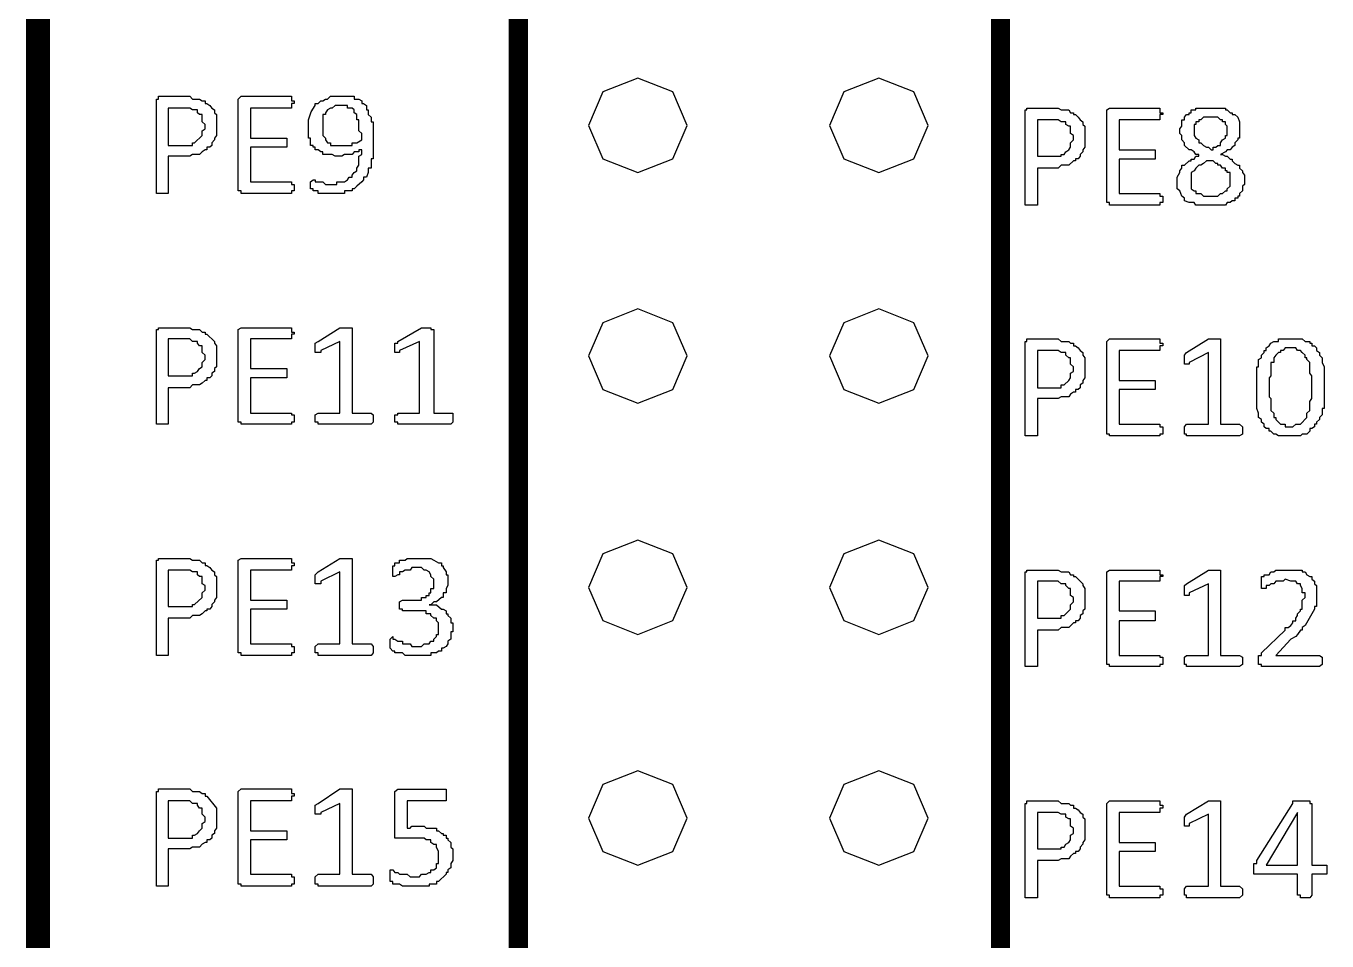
# Model space of a CAD drawing. Extents: x 0.35 to 4.98, y 3.96 to 9.44.
# Drawn here: x 0.943 to 1.628, y 5.455 to 5.938 of the extents above; entities that cross this region are included whole.
import ezdxf

# ---------------------------------------------------------------- set-up
doc = ezdxf.new("R2010")
doc.units = 0
doc.layers.get('0').update_dxf_attribs({"linetype": 'CONTINUOUS'})

msp = doc.modelspace()

# ---------------------------------------------------------------- linework, layer by layer
at = {"color": 214, "const_width": 0.01271}
msp.add_lwpolyline([(0.94944, 4.3201), (0.94944, 8.9655)], dxfattribs=at)
at = {"color": 94, "const_width": 0.01017}
for points in [[(1.20242, 4.36746), (1.20242, 7.40457)], [(1.45643, 4.36746), (1.45643, 7.40457)]]:
    msp.add_lwpolyline(points, dxfattribs=at)
at = {"color": 22, "const_width": 0.08893}
for points in [[(1.26595, 5.88579), (1.26595, 5.88579)], [(1.39296, 5.88579), (1.39296, 5.88579)], [(1.26595, 5.76426), (1.26595, 5.76426)], [(1.39296, 5.76426), (1.39296, 5.76426)], [(1.26595, 5.64274), (1.26595, 5.64274)], [(1.39296, 5.64274), (1.39296, 5.64274)], [(1.26595, 5.52078), (1.26595, 5.52078)], [(1.39296, 5.52078), (1.39296, 5.52078)]]:
    msp.add_lwpolyline(points, dxfattribs=at)
at = {"color": 146}
for points in [[(1.2914, 5.88531), (1.2838, 5.90294), (1.26541, 5.91015), (1.24691, 5.90294), (1.23937, 5.88531), (1.24691, 5.86768), (1.26541, 5.8604), (1.2838, 5.86768), (1.2914, 5.88531)], [(1.4184, 5.88531), (1.41081, 5.90294), (1.39236, 5.91015), (1.37392, 5.90294), (1.36637, 5.88531), (1.37392, 5.86768), (1.39236, 5.8604), (1.41081, 5.86768), (1.4184, 5.88531)], [(1.2914, 5.76378), (1.2838, 5.78131), (1.26541, 5.78868), (1.24691, 5.78131), (1.23937, 5.76378), (1.24691, 5.74615), (1.26541, 5.73893), (1.2838, 5.74615), (1.2914, 5.76378)], [(1.4184, 5.76378), (1.41081, 5.78131), (1.39236, 5.78868), (1.37392, 5.78131), (1.36637, 5.76378), (1.37392, 5.74615), (1.39236, 5.73893), (1.41081, 5.74615), (1.4184, 5.76378)], [(1.2914, 5.64182), (1.2838, 5.65944), (1.26541, 5.66667), (1.24691, 5.65944), (1.23937, 5.64182), (1.24691, 5.62435), (1.26541, 5.61692), (1.2838, 5.62435), (1.2914, 5.64182)], [(1.4184, 5.64182), (1.41081, 5.65944), (1.39236, 5.66667), (1.37392, 5.65944), (1.36637, 5.64182), (1.37392, 5.62435), (1.39236, 5.61692), (1.41081, 5.62435), (1.4184, 5.64182)], [(1.2914, 5.52029), (1.2838, 5.53797), (1.26541, 5.54519), (1.24691, 5.53797), (1.23937, 5.52029), (1.24691, 5.50265), (1.26541, 5.49544), (1.2838, 5.50265), (1.2914, 5.52029)], [(1.4184, 5.52029), (1.41081, 5.53797), (1.39236, 5.54519), (1.37392, 5.53797), (1.36637, 5.52029), (1.37392, 5.50265), (1.39236, 5.49544), (1.41081, 5.50265), (1.4184, 5.52029)]]:
    msp.add_lwpolyline(points, dxfattribs=at)
at = {"color": 94}
for points in [[(1.0434, 5.88579), (1.0434, 5.88004), (1.04237, 5.87858), (1.04237, 5.87765), (1.04091, 5.87619), (1.04091, 5.87478), (1.03988, 5.87381), (1.03841, 5.87381), (1.03841, 5.87239), (1.03738, 5.87239), (1.03586, 5.87142), (1.0344, 5.87001), (1.03087, 5.87001), (1.02941, 5.86903), (1.0179, 5.86903), (1.0179, 5.84939), (1.01188, 5.84939), (1.01188, 5.89914), (1.01291, 5.89914), (1.01291, 5.90061), (1.02941, 5.90061), (1.03087, 5.89914), (1.0344, 5.89914), (1.03586, 5.89822), (1.03738, 5.89822), (1.03738, 5.89675), (1.03841, 5.89675), (1.03988, 5.89583), (1.04091, 5.89437), (1.04237, 5.89344), (1.04237, 5.89199), (1.0434, 5.89106), (1.0434, 5.88579)], [(1.03738, 5.88482), (1.03738, 5.88579), (1.03586, 5.88721), (1.03586, 5.89106), (1.0344, 5.89106), (1.03337, 5.89199), (1.03337, 5.89344), (1.03087, 5.89344), (1.02941, 5.89437), (1.0179, 5.89437), (1.0179, 5.87478), (1.03087, 5.87478), (1.03087, 5.87619), (1.0319, 5.87619), (1.03586, 5.88004), (1.03586, 5.88243), (1.03738, 5.8834), (1.03738, 5.88482)], [(1.12587, 5.87765), (1.12587, 5.86762), (1.12489, 5.86762), (1.12489, 5.86279), (1.12337, 5.86279), (1.12337, 5.8604), (1.1224, 5.85801), (1.12088, 5.85801), (1.12088, 5.85661), (1.1199, 5.85563), (1.1174, 5.85325), (1.11589, 5.85183), (1.11491, 5.85183), (1.11491, 5.85086), (1.11089, 5.85086), (1.11089, 5.84944), (1.0969, 5.84944), (1.0969, 5.85086), (1.0944, 5.85086), (1.0944, 5.85183), (1.09288, 5.85183), (1.09288, 5.85563), (1.0944, 5.85661), (1.09538, 5.85661), (1.09538, 5.85563), (1.09939, 5.85563), (1.10091, 5.85422), (1.10688, 5.85422), (1.10688, 5.85563), (1.11089, 5.85563), (1.11241, 5.85661), (1.11339, 5.85801), (1.11491, 5.85801), (1.11491, 5.859), (1.11589, 5.8604), (1.1174, 5.86139), (1.1174, 5.86279), (1.11838, 5.86426), (1.11838, 5.86903), (1.1199, 5.87001), (1.1199, 5.87239), (1.11838, 5.87239), (1.11838, 5.87142), (1.11589, 5.87142), (1.11491, 5.87001), (1.11089, 5.87001), (1.10938, 5.86903), (1.1059, 5.86903), (1.10438, 5.87001), (1.09939, 5.87001), (1.09939, 5.87142), (1.09836, 5.87142), (1.0969, 5.87239), (1.09538, 5.87239), (1.09538, 5.87381), (1.0944, 5.87381), (1.0944, 5.87478), (1.09288, 5.87478), (1.09288, 5.87858), (1.09191, 5.87858), (1.09191, 5.88818), (1.09332, 5.89242), (1.09538, 5.89583), (1.09538, 5.89681), (1.0969, 5.89681), (1.09836, 5.89822), (1.09939, 5.89822), (1.10091, 5.89919), (1.10189, 5.89919), (1.10341, 5.90061), (1.11589, 5.90061), (1.11589, 5.89919), (1.11838, 5.89919), (1.1199, 5.89822), (1.1199, 5.89681), (1.12088, 5.89681), (1.1224, 5.89583), (1.1224, 5.89344), (1.12337, 5.89344), (1.12337, 5.89106), (1.12489, 5.8896), (1.12489, 5.88721), (1.12587, 5.88721), (1.12587, 5.87765)], [(1.1199, 5.87765), (1.1199, 5.88103), (1.11838, 5.88243), (1.11838, 5.88818), (1.1174, 5.88818), (1.1174, 5.89106), (1.11589, 5.89199), (1.11589, 5.89344), (1.11491, 5.89437), (1.11241, 5.89437), (1.11241, 5.89583), (1.1059, 5.89583), (1.10438, 5.89437), (1.10341, 5.89437), (1.10189, 5.89344), (1.10091, 5.89199), (1.10091, 5.89106), (1.09939, 5.89106), (1.09939, 5.88004), (1.10091, 5.87858), (1.10091, 5.87765), (1.10189, 5.87619), (1.10341, 5.87619), (1.10341, 5.87478), (1.11491, 5.87478), (1.11491, 5.87619), (1.1174, 5.87619), (1.1199, 5.87765)], [(1.50086, 5.88004), (1.50086, 5.87381), (1.49989, 5.87239), (1.49989, 5.87142), (1.49838, 5.87001), (1.49838, 5.86903), (1.49739, 5.86762), (1.49588, 5.86762), (1.49588, 5.86664), (1.4949, 5.86664), (1.4924, 5.86426), (1.48839, 5.86426), (1.48688, 5.86279), (1.47592, 5.86279), (1.47592, 5.84321), (1.4694, 5.84321), (1.4694, 5.89344), (1.47037, 5.89344), (1.47037, 5.89437), (1.48688, 5.89437), (1.48839, 5.89344), (1.4924, 5.89344), (1.49338, 5.89199), (1.4949, 5.89199), (1.4949, 5.89106), (1.49588, 5.89106), (1.49739, 5.8896), (1.49838, 5.88818), (1.49989, 5.88721), (1.49989, 5.88579), (1.50086, 5.88482), (1.50086, 5.88004)], [(1.5849, 5.85661), (1.5849, 5.85422), (1.58388, 5.85325), (1.58388, 5.85086), (1.58242, 5.84939), (1.58242, 5.84799), (1.58138, 5.84799), (1.58138, 5.847), (1.57992, 5.847), (1.57992, 5.8456), (1.5784, 5.8456), (1.57742, 5.84461), (1.5759, 5.84461), (1.57493, 5.84321), (1.5594, 5.84321), (1.55838, 5.84461), (1.55588, 5.84461), (1.55339, 5.8456), (1.55339, 5.847), (1.55192, 5.84799), (1.55089, 5.85086), (1.54943, 5.85183), (1.54943, 5.85801), (1.55089, 5.8604), (1.55089, 5.86139), (1.55192, 5.86279), (1.55192, 5.86426), (1.55339, 5.86426), (1.55588, 5.86664), (1.55692, 5.86664), (1.55692, 5.86757), (1.55838, 5.86757), (1.5594, 5.86903), (1.56093, 5.86903), (1.56093, 5.87001), (1.5594, 5.87001), (1.55838, 5.87142), (1.55692, 5.87239), (1.55588, 5.87239), (1.55339, 5.87478), (1.55339, 5.87619), (1.55192, 5.87765), (1.55192, 5.88004), (1.55089, 5.88103), (1.55089, 5.8834), (1.55192, 5.88482), (1.55192, 5.88818), (1.55339, 5.88818), (1.55339, 5.8896), (1.55442, 5.89106), (1.55588, 5.89106), (1.55588, 5.89199), (1.55692, 5.89199), (1.55692, 5.89344), (1.5594, 5.89344), (1.5594, 5.89437), (1.57493, 5.89437), (1.57493, 5.89344), (1.5759, 5.89344), (1.57742, 5.89199), (1.5784, 5.89199), (1.5784, 5.89106), (1.57992, 5.89106), (1.58138, 5.8896), (1.58242, 5.88721), (1.58242, 5.87858), (1.58138, 5.87858), (1.58138, 5.87765), (1.57992, 5.87619), (1.57992, 5.87478), (1.5784, 5.87381), (1.57742, 5.87239), (1.5759, 5.87239), (1.57493, 5.87142), (1.57237, 5.87001), (1.5734, 5.87001), (1.57493, 5.86903), (1.5759, 5.86903), (1.57742, 5.86757), (1.5784, 5.86757), (1.5784, 5.86664), (1.57992, 5.86518), (1.58138, 5.86426), (1.58242, 5.86426), (1.58242, 5.86279), (1.58388, 5.86139), (1.58388, 5.8604), (1.5849, 5.859), (1.5849, 5.85661)], [(1.4949, 5.87858), (1.4949, 5.88004), (1.49338, 5.88103), (1.49338, 5.88482), (1.4924, 5.88482), (1.49089, 5.88579), (1.49089, 5.88721), (1.48839, 5.88721), (1.48688, 5.88818), (1.47592, 5.88818), (1.47592, 5.86903), (1.48839, 5.86903), (1.48839, 5.87001), (1.4899, 5.87001), (1.49089, 5.87142), (1.4924, 5.87239), (1.49338, 5.87381), (1.49338, 5.87619), (1.4949, 5.87765), (1.4949, 5.87858)], [(1.5759, 5.88243), (1.5759, 5.88482), (1.57493, 5.88579), (1.57493, 5.88721), (1.5734, 5.88721), (1.5734, 5.88818), (1.57237, 5.88818), (1.5709, 5.8896), (1.56342, 5.8896), (1.5619, 5.88818), (1.56093, 5.88818), (1.56093, 5.88721), (1.5594, 5.88721), (1.5594, 5.88579), (1.55838, 5.88579), (1.55838, 5.88004), (1.5594, 5.87858), (1.56093, 5.87765), (1.56093, 5.87619), (1.5619, 5.87619), (1.56342, 5.87478), (1.56489, 5.87381), (1.56592, 5.87381), (1.56739, 5.87239), (1.56842, 5.87239), (1.56842, 5.87381), (1.56987, 5.87381), (1.5709, 5.87478), (1.57237, 5.87478), (1.57237, 5.87619), (1.5734, 5.87765), (1.57493, 5.87858), (1.57493, 5.88004), (1.5759, 5.88004), (1.5759, 5.88243)], [(1.57742, 5.85563), (1.57742, 5.8604), (1.5759, 5.8604), (1.5759, 5.86139), (1.57493, 5.86139), (1.57493, 5.86279), (1.5734, 5.86279), (1.57237, 5.86426), (1.5709, 5.86426), (1.5709, 5.86518), (1.56987, 5.86518), (1.56842, 5.86664), (1.56489, 5.86664), (1.56342, 5.86518), (1.5619, 5.86426), (1.56093, 5.86426), (1.5594, 5.86279), (1.55838, 5.86139), (1.55692, 5.8604), (1.55692, 5.85183), (1.55838, 5.85086), (1.5594, 5.85086), (1.5594, 5.84939), (1.5619, 5.84939), (1.56342, 5.84799), (1.5709, 5.84799), (1.57237, 5.84939), (1.5734, 5.84939), (1.57493, 5.85086), (1.5759, 5.85086), (1.5759, 5.85183), (1.57742, 5.85325), (1.57742, 5.85563)], [(1.0434, 5.76426), (1.0434, 5.75803), (1.04237, 5.75711), (1.04237, 5.75564), (1.04091, 5.75472), (1.04091, 5.75325), (1.03988, 5.75233), (1.03841, 5.75233), (1.03841, 5.75086), (1.03738, 5.75086), (1.03586, 5.74946), (1.0344, 5.74849), (1.03087, 5.74849), (1.02941, 5.74707), (1.0179, 5.74707), (1.0179, 5.72792), (1.01188, 5.72792), (1.01188, 5.77767), (1.01291, 5.77767), (1.01291, 5.77864), (1.02941, 5.77864), (1.03087, 5.77767), (1.0344, 5.77767), (1.03586, 5.77626), (1.03738, 5.77626), (1.03738, 5.77528), (1.03841, 5.77528), (1.04237, 5.77143), (1.04237, 5.77051), (1.0434, 5.76904), (1.0434, 5.76426)], [(1.03738, 5.76286), (1.03738, 5.76426), (1.03586, 5.76568), (1.03586, 5.76904), (1.0344, 5.76904), (1.03337, 5.77051), (1.03337, 5.77143), (1.03087, 5.77143), (1.02941, 5.77289), (1.0179, 5.77289), (1.0179, 5.75325), (1.03087, 5.75325), (1.03087, 5.75472), (1.0319, 5.75472), (1.03337, 5.75564), (1.0344, 5.75711), (1.03586, 5.75803), (1.03586, 5.76042), (1.03738, 5.76188), (1.03738, 5.76286)], [(1.50086, 5.75803), (1.50086, 5.75233), (1.49989, 5.75086), (1.49989, 5.74946), (1.49838, 5.74849), (1.49838, 5.74707), (1.49739, 5.7461), (1.49588, 5.7461), (1.49588, 5.74468), (1.4949, 5.74468), (1.49338, 5.74371), (1.4924, 5.74224), (1.48839, 5.74224), (1.48688, 5.74132), (1.47592, 5.74132), (1.47592, 5.72168), (1.4694, 5.72168), (1.4694, 5.77143), (1.47037, 5.77143), (1.47037, 5.77289), (1.48688, 5.77289), (1.48839, 5.77143), (1.4924, 5.77143), (1.49338, 5.77051), (1.4949, 5.77051), (1.4949, 5.76904), (1.49588, 5.76904), (1.49739, 5.76807), (1.49838, 5.76665), (1.49989, 5.76568), (1.49989, 5.76426), (1.50086, 5.76281), (1.50086, 5.75803)], [(1.6269, 5.74707), (1.6269, 5.73606), (1.62592, 5.73606), (1.62592, 5.73269), (1.6244, 5.73128), (1.6244, 5.73031), (1.62289, 5.72889), (1.62289, 5.72792), (1.6219, 5.72792), (1.6219, 5.72651), (1.62039, 5.72553), (1.61942, 5.72553), (1.61942, 5.72407), (1.61789, 5.72265), (1.6154, 5.72265), (1.61442, 5.72168), (1.60292, 5.72168), (1.6014, 5.72265), (1.60042, 5.72265), (1.5989, 5.72407), (1.59793, 5.72407), (1.59793, 5.72553), (1.5964, 5.72553), (1.59537, 5.72651), (1.59537, 5.72792), (1.59392, 5.72889), (1.59392, 5.73031), (1.59239, 5.73128), (1.59239, 5.73367), (1.59142, 5.73606), (1.59142, 5.75803), (1.59239, 5.75803), (1.59239, 5.76188), (1.59392, 5.76286), (1.59392, 5.76426), (1.59537, 5.76568), (1.59537, 5.76665), (1.5964, 5.76665), (1.5964, 5.76807), (1.59793, 5.76904), (1.5989, 5.77051), (1.60042, 5.77143), (1.60292, 5.77143), (1.60292, 5.77289), (1.6154, 5.77289), (1.61692, 5.77143), (1.61942, 5.77143), (1.61942, 5.77051), (1.62039, 5.77051), (1.62039, 5.76904), (1.6219, 5.76904), (1.62289, 5.76807), (1.62289, 5.76665), (1.6244, 5.76568), (1.6244, 5.76426), (1.62592, 5.76286), (1.62592, 5.76042), (1.6269, 5.75803), (1.6269, 5.74707)], [(1.4949, 5.75711), (1.4949, 5.75803), (1.49338, 5.7595), (1.49338, 5.76281), (1.4924, 5.76281), (1.49089, 5.76426), (1.49089, 5.76568), (1.48839, 5.76568), (1.48688, 5.76665), (1.47592, 5.76665), (1.47592, 5.74707), (1.48839, 5.74707), (1.48839, 5.74849), (1.4899, 5.74849), (1.4924, 5.75086), (1.49338, 5.75233), (1.49338, 5.75472), (1.4949, 5.75564), (1.4949, 5.75711)], [(1.62039, 5.74707), (1.62039, 5.75325), (1.61942, 5.75472), (1.61942, 5.76042), (1.61789, 5.76188), (1.61789, 5.76286), (1.61692, 5.76286), (1.61692, 5.76426), (1.6154, 5.76568), (1.61442, 5.76665), (1.6129, 5.76665), (1.61193, 5.76807), (1.60639, 5.76807), (1.60542, 5.76665), (1.60389, 5.76665), (1.60389, 5.76568), (1.60292, 5.76568), (1.6014, 5.76426), (1.60042, 5.76286), (1.60042, 5.76042), (1.5989, 5.76042), (1.5989, 5.75325), (1.59793, 5.75233), (1.59793, 5.74229), (1.5989, 5.74132), (1.5989, 5.73508), (1.60042, 5.73367), (1.60042, 5.73128), (1.6014, 5.73128), (1.6014, 5.73031), (1.60292, 5.72889), (1.60389, 5.72792), (1.60639, 5.72792), (1.60639, 5.72651), (1.6104, 5.72651), (1.61193, 5.72792), (1.61442, 5.72792), (1.61789, 5.73128), (1.61789, 5.73367), (1.61942, 5.73508), (1.61942, 5.73986), (1.62039, 5.74132), (1.62039, 5.74707)], [(1.0434, 5.64279), (1.0434, 5.63656), (1.04237, 5.63514), (1.04237, 5.63417), (1.04091, 5.63276), (1.04091, 5.63178), (1.03988, 5.63032), (1.03841, 5.63032), (1.03841, 5.62939), (1.03738, 5.62939), (1.03586, 5.62793), (1.0344, 5.62701), (1.03087, 5.62701), (1.02941, 5.62554), (1.0179, 5.62554), (1.0179, 5.60596), (1.01188, 5.60596), (1.01188, 5.65614), (1.01291, 5.65614), (1.01291, 5.65711), (1.02941, 5.65711), (1.03087, 5.65614), (1.0344, 5.65614), (1.03586, 5.65474), (1.03738, 5.65474), (1.03738, 5.65332), (1.03841, 5.65332), (1.03988, 5.65235), (1.04091, 5.65093), (1.04237, 5.64996), (1.04237, 5.64849), (1.0434, 5.64757), (1.0434, 5.64279)], [(1.03738, 5.64133), (1.03738, 5.64279), (1.03586, 5.64372), (1.03586, 5.64757), (1.0344, 5.64757), (1.03337, 5.64849), (1.03337, 5.64996), (1.03087, 5.64996), (1.02941, 5.65093), (1.0179, 5.65093), (1.0179, 5.63178), (1.03087, 5.63178), (1.03087, 5.63276), (1.0319, 5.63276), (1.03586, 5.63656), (1.03586, 5.63894), (1.03738, 5.6404), (1.03738, 5.64133)], [(1.50086, 5.63656), (1.50086, 5.63032), (1.49989, 5.62939), (1.49989, 5.62793), (1.49838, 5.62701), (1.49838, 5.62554), (1.49739, 5.62414), (1.49588, 5.62414), (1.49588, 5.62315), (1.4949, 5.62315), (1.4924, 5.62076), (1.48839, 5.62076), (1.48688, 5.61931), (1.47592, 5.61931), (1.47592, 5.60021), (1.4694, 5.60021), (1.4694, 5.64996), (1.47037, 5.64996), (1.47037, 5.65088), (1.48688, 5.65088), (1.48839, 5.64996), (1.4924, 5.64996), (1.49338, 5.64849), (1.4949, 5.64849), (1.4949, 5.64757), (1.49588, 5.64757), (1.49989, 5.64372), (1.49989, 5.64279), (1.50086, 5.64133), (1.50086, 5.63656)], [(1.4949, 5.63514), (1.4949, 5.63656), (1.49338, 5.63753), (1.49338, 5.64133), (1.4924, 5.64133), (1.49089, 5.64279), (1.49089, 5.64372), (1.48839, 5.64372), (1.48688, 5.64518), (1.47592, 5.64518), (1.47592, 5.62554), (1.48839, 5.62554), (1.48839, 5.62701), (1.4899, 5.62701), (1.49338, 5.63032), (1.49338, 5.63271), (1.4949, 5.63417), (1.4949, 5.63514)], [(1.0434, 5.52078), (1.0434, 5.51503), (1.04237, 5.51361), (1.04237, 5.51215), (1.04091, 5.51124), (1.04091, 5.50976), (1.03988, 5.50885), (1.03841, 5.50885), (1.03841, 5.50738), (1.03738, 5.50738), (1.03586, 5.50646), (1.0344, 5.50499), (1.03087, 5.50499), (1.02941, 5.50407), (1.0179, 5.50407), (1.0179, 5.48443), (1.01188, 5.48443), (1.01188, 5.53418), (1.01291, 5.53418), (1.01291, 5.53564), (1.02941, 5.53564), (1.03087, 5.53418), (1.0344, 5.53418), (1.03586, 5.53326), (1.03738, 5.53326), (1.03738, 5.53179), (1.03841, 5.53179), (1.0434, 5.52556), (1.0434, 5.52078)], [(1.03738, 5.51981), (1.03738, 5.52078), (1.03586, 5.52225), (1.03586, 5.52556), (1.0344, 5.52556), (1.03337, 5.52701), (1.03337, 5.528), (1.03087, 5.528), (1.02941, 5.5294), (1.0179, 5.5294), (1.0179, 5.50976), (1.03087, 5.50976), (1.03087, 5.51124), (1.0319, 5.51124), (1.03337, 5.51215), (1.0344, 5.51361), (1.03586, 5.51503), (1.03586, 5.51742), (1.03738, 5.51839), (1.03738, 5.51981)], [(1.50086, 5.51503), (1.50086, 5.50885), (1.49989, 5.50738), (1.49989, 5.50646), (1.49838, 5.50499), (1.49838, 5.50407), (1.49739, 5.50261), (1.49588, 5.50261), (1.49588, 5.50168), (1.4949, 5.50168), (1.49338, 5.50022), (1.4924, 5.49881), (1.48839, 5.49881), (1.48688, 5.49783), (1.47592, 5.49783), (1.47592, 5.47825), (1.4694, 5.47825), (1.4694, 5.528), (1.47037, 5.528), (1.47037, 5.5294), (1.48688, 5.5294), (1.48839, 5.528), (1.4924, 5.528), (1.49338, 5.52701), (1.4949, 5.52701), (1.4949, 5.52556), (1.49588, 5.52556), (1.49739, 5.52463), (1.49838, 5.52317), (1.49989, 5.52225), (1.49989, 5.52078), (1.50086, 5.51981), (1.50086, 5.51503)], [(1.62842, 5.49306), (1.62842, 5.49067), (1.62039, 5.49067), (1.62039, 5.47965), (1.61942, 5.47819), (1.61442, 5.47819), (1.61442, 5.47965), (1.6129, 5.47965), (1.6129, 5.49067), (1.5899, 5.49067), (1.5899, 5.49636), (1.59142, 5.49636), (1.59142, 5.49783), (1.6104, 5.52794), (1.6104, 5.5294), (1.61942, 5.5294), (1.61942, 5.52794), (1.62039, 5.52794), (1.62039, 5.49544), (1.62842, 5.49544), (1.62842, 5.49306)], [(1.4949, 5.51361), (1.4949, 5.51503), (1.49338, 5.516), (1.49338, 5.51981), (1.4924, 5.51981), (1.49089, 5.52078), (1.49089, 5.52225), (1.48839, 5.52225), (1.48688, 5.52317), (1.47592, 5.52317), (1.47592, 5.50407), (1.48839, 5.50407), (1.48839, 5.50499), (1.4899, 5.50499), (1.49089, 5.50646), (1.4924, 5.50738), (1.49338, 5.50885), (1.49338, 5.51124), (1.4949, 5.51215), (1.4949, 5.51361)], [(1.6129, 5.52317), (1.5964, 5.49544), (1.6129, 5.49544)]]:
    msp.add_lwpolyline(points, close=True, dxfattribs=at)
for points in [[(1.08436, 5.85325), (1.08436, 5.85086), (1.0829, 5.85086), (1.0829, 5.84939), (1.05637, 5.84939), (1.05637, 5.85086), (1.0549, 5.85086), (1.0549, 5.89914), (1.05637, 5.90061), (1.0829, 5.90061), (1.0829, 5.89822), (1.08436, 5.89822), (1.08436, 5.89675), (1.0829, 5.89675), (1.0829, 5.89437), (1.06136, 5.89437), (1.06136, 5.87858), (1.0804, 5.87858), (1.0804, 5.87381), (1.06136, 5.87381), (1.06136, 5.85563), (1.0829, 5.85563), (1.0829, 5.85422), (1.08436, 5.85422), (1.08436, 5.85325)], [(1.54189, 5.847), (1.54189, 5.84461), (1.54042, 5.84461), (1.54042, 5.84321), (1.51389, 5.84321), (1.51389, 5.84461), (1.51243, 5.84461), (1.51243, 5.89344), (1.51389, 5.89437), (1.54042, 5.89437), (1.54042, 5.89199), (1.54189, 5.89199), (1.54189, 5.89106), (1.54042, 5.89106), (1.54042, 5.88818), (1.51888, 5.88818), (1.51888, 5.87239), (1.53792, 5.87239), (1.53792, 5.86757), (1.51888, 5.86757), (1.51888, 5.84939), (1.54042, 5.84939), (1.54042, 5.84799), (1.54189, 5.84799), (1.54189, 5.847)], [(1.08436, 5.73128), (1.08436, 5.72889), (1.0829, 5.72889), (1.0829, 5.72792), (1.05637, 5.72792), (1.05637, 5.72889), (1.0549, 5.72889), (1.0549, 5.77767), (1.05637, 5.77864), (1.0829, 5.77864), (1.0829, 5.77626), (1.08436, 5.77626), (1.08436, 5.77528), (1.0829, 5.77528), (1.0829, 5.77289), (1.06136, 5.77289), (1.06136, 5.75711), (1.0804, 5.75711), (1.0804, 5.75228), (1.06136, 5.75228), (1.06136, 5.73367), (1.0829, 5.73367), (1.0829, 5.73269), (1.08436, 5.73269), (1.08436, 5.73128)], [(1.12587, 5.73128), (1.12587, 5.72889), (1.12489, 5.72792), (1.0969, 5.72792), (1.0969, 5.72889), (1.09538, 5.72889), (1.09538, 5.73269), (1.0969, 5.73367), (1.1084, 5.73367), (1.1084, 5.77143), (1.09836, 5.76665), (1.09836, 5.76568), (1.09538, 5.76568), (1.09538, 5.77051), (1.0969, 5.77143), (1.1084, 5.77864), (1.11491, 5.77864), (1.11491, 5.73367), (1.12489, 5.73367), (1.12587, 5.73269), (1.12587, 5.73128)], [(1.16786, 5.73128), (1.16786, 5.72889), (1.16688, 5.72792), (1.13889, 5.72792), (1.13889, 5.72889), (1.13737, 5.72889), (1.13737, 5.73269), (1.13889, 5.73269), (1.13889, 5.73367), (1.15039, 5.73367), (1.15039, 5.77143), (1.13987, 5.76665), (1.13987, 5.76568), (1.13737, 5.76568), (1.13737, 5.77051), (1.13889, 5.77051), (1.13889, 5.77143), (1.15137, 5.77864), (1.15641, 5.77864), (1.15641, 5.77767), (1.15788, 5.77767), (1.15788, 5.73367), (1.16786, 5.73367), (1.16786, 5.73128)], [(1.54189, 5.72553), (1.54189, 5.72265), (1.54042, 5.72265), (1.54042, 5.72168), (1.51389, 5.72168), (1.51389, 5.72265), (1.51243, 5.72265), (1.51243, 5.77143), (1.51389, 5.77289), (1.54042, 5.77289), (1.54042, 5.77051), (1.54189, 5.77051), (1.54189, 5.76904), (1.54042, 5.76904), (1.54042, 5.76665), (1.51888, 5.76665), (1.51888, 5.75086), (1.53792, 5.75086), (1.53792, 5.7461), (1.51888, 5.7461), (1.51888, 5.72792), (1.54042, 5.72792), (1.54042, 5.72651), (1.54189, 5.72651), (1.54189, 5.72553)], [(1.58388, 5.72553), (1.58388, 5.72265), (1.58242, 5.72168), (1.55442, 5.72168), (1.55442, 5.72265), (1.55339, 5.72265), (1.55339, 5.72651), (1.55442, 5.72792), (1.56592, 5.72792), (1.56592, 5.76568), (1.55588, 5.76042), (1.55588, 5.7595), (1.55339, 5.7595), (1.55339, 5.76426), (1.55442, 5.76568), (1.56592, 5.77289), (1.57237, 5.77289), (1.57237, 5.72792), (1.58242, 5.72792), (1.58388, 5.72651), (1.58388, 5.72553)], [(1.08436, 5.60975), (1.08436, 5.60736), (1.0829, 5.60736), (1.0829, 5.6059), (1.05637, 5.6059), (1.05637, 5.60736), (1.0549, 5.60736), (1.0549, 5.65614), (1.05637, 5.65711), (1.0829, 5.65711), (1.0829, 5.65474), (1.08436, 5.65474), (1.08436, 5.65326), (1.0829, 5.65326), (1.0829, 5.65088), (1.06136, 5.65088), (1.06136, 5.6351), (1.0804, 5.6351), (1.0804, 5.63032), (1.06136, 5.63032), (1.06136, 5.61214), (1.0829, 5.61214), (1.0829, 5.61074), (1.08436, 5.61074), (1.08436, 5.60975)], [(1.12587, 5.60975), (1.12587, 5.60736), (1.12489, 5.6059), (1.0969, 5.6059), (1.0969, 5.60736), (1.09538, 5.60736), (1.09538, 5.61074), (1.0969, 5.61214), (1.1084, 5.61214), (1.1084, 5.64996), (1.09836, 5.64518), (1.09836, 5.64372), (1.09538, 5.64372), (1.09538, 5.64849), (1.0969, 5.64996), (1.1084, 5.65711), (1.11491, 5.65711), (1.11491, 5.61214), (1.12489, 5.61214), (1.12587, 5.61074), (1.12587, 5.60975)], [(1.16786, 5.62076), (1.16786, 5.61838), (1.16688, 5.61838), (1.16688, 5.61453), (1.16536, 5.61356), (1.16536, 5.61214), (1.16439, 5.61074), (1.16287, 5.60975), (1.16189, 5.60975), (1.16189, 5.60829), (1.16037, 5.60829), (1.1594, 5.60736), (1.15641, 5.60736), (1.15641, 5.6059), (1.1429, 5.6059), (1.14138, 5.60736), (1.13737, 5.60736), (1.13737, 5.60829), (1.13639, 5.60829), (1.13487, 5.60975), (1.13487, 5.61453), (1.13639, 5.616), (1.13639, 5.61453), (1.13737, 5.61453), (1.13889, 5.61356), (1.14138, 5.61356), (1.14138, 5.61214), (1.1454, 5.61214), (1.14638, 5.61074), (1.15137, 5.61074), (1.15289, 5.61214), (1.15538, 5.61214), (1.15641, 5.61356), (1.15788, 5.61356), (1.15788, 5.61453), (1.1594, 5.616), (1.1594, 5.61692), (1.16037, 5.61692), (1.16037, 5.62315), (1.1594, 5.62414), (1.1594, 5.62554), (1.15788, 5.62554), (1.15641, 5.62701), (1.15641, 5.62793), (1.15386, 5.62793), (1.15386, 5.62939), (1.14138, 5.62939), (1.14138, 5.63032), (1.13987, 5.63032), (1.13987, 5.63417), (1.14138, 5.6351), (1.15137, 5.6351), (1.15137, 5.63656), (1.15386, 5.63656), (1.15386, 5.63747), (1.15538, 5.63747), (1.15538, 5.63894), (1.15641, 5.63894), (1.15641, 5.64133), (1.15788, 5.64133), (1.15788, 5.64611), (1.15641, 5.64757), (1.15641, 5.64849), (1.15538, 5.64996), (1.15386, 5.65088), (1.15289, 5.65088), (1.15137, 5.65235), (1.14638, 5.65235), (1.1454, 5.65088), (1.1429, 5.65088), (1.14138, 5.64996), (1.13987, 5.64996), (1.13987, 5.64849), (1.13889, 5.64849), (1.13737, 5.64757), (1.13639, 5.64757), (1.13639, 5.65326), (1.13737, 5.65326), (1.13737, 5.65474), (1.13987, 5.65474), (1.13987, 5.65614), (1.1429, 5.65614), (1.14388, 5.65711), (1.15641, 5.65711), (1.15788, 5.65614), (1.16037, 5.65474), (1.16189, 5.65474), (1.16189, 5.65326), (1.16287, 5.65326), (1.16287, 5.65235), (1.16439, 5.64996), (1.16439, 5.64849), (1.16536, 5.64849), (1.16536, 5.64274), (1.16439, 5.64133), (1.16439, 5.63894), (1.16287, 5.63894), (1.16287, 5.63656), (1.16189, 5.63656), (1.1594, 5.63417), (1.15788, 5.63417), (1.15641, 5.63271), (1.15538, 5.63271), (1.1594, 5.63271), (1.16189, 5.63032), (1.16287, 5.63032), (1.16439, 5.62939), (1.16439, 5.62793), (1.16536, 5.62793), (1.16536, 5.62701), (1.16688, 5.62554), (1.16688, 5.62315), (1.16786, 5.62315), (1.16786, 5.62076)], [(1.54189, 5.60351), (1.54189, 5.60113), (1.54042, 5.60113), (1.54042, 5.60021), (1.51389, 5.60021), (1.51389, 5.60113), (1.51243, 5.60113), (1.51243, 5.64996), (1.51389, 5.65088), (1.54042, 5.65088), (1.54042, 5.64849), (1.54189, 5.64849), (1.54189, 5.64757), (1.54042, 5.64757), (1.54042, 5.64513), (1.51888, 5.64513), (1.51888, 5.62939), (1.53792, 5.62939), (1.53792, 5.62414), (1.51888, 5.62414), (1.51888, 5.6059), (1.54042, 5.6059), (1.54042, 5.60499), (1.54189, 5.60499), (1.54189, 5.60351)], [(1.58388, 5.60351), (1.58388, 5.60113), (1.58242, 5.60021), (1.55442, 5.60021), (1.55442, 5.60113), (1.55339, 5.60113), (1.55339, 5.60499), (1.55442, 5.6059), (1.56592, 5.6059), (1.56592, 5.64372), (1.55588, 5.63894), (1.55588, 5.63747), (1.55339, 5.63747), (1.55339, 5.64274), (1.55442, 5.64372), (1.56592, 5.65088), (1.57237, 5.65088), (1.57237, 5.6059), (1.58242, 5.6059), (1.58388, 5.60499), (1.58388, 5.60351)], [(1.62592, 5.60351), (1.62592, 5.60113), (1.6244, 5.60021), (1.59392, 5.60021), (1.59392, 5.60113), (1.59239, 5.60113), (1.59239, 5.6059), (1.59392, 5.6059), (1.59392, 5.60736), (1.60639, 5.61931), (1.60639, 5.62076), (1.60792, 5.62076), (1.60938, 5.62175), (1.6104, 5.62315), (1.6104, 5.62414), (1.61193, 5.62414), (1.61193, 5.62554), (1.6129, 5.62701), (1.6129, 5.62793), (1.61442, 5.62939), (1.61442, 5.63032), (1.6154, 5.63032), (1.6154, 5.6351), (1.61692, 5.63656), (1.61692, 5.63894), (1.6154, 5.63894), (1.6154, 5.64133), (1.61442, 5.64274), (1.61442, 5.64372), (1.6129, 5.64372), (1.61193, 5.64513), (1.60938, 5.64513), (1.60639, 5.64611), (1.60542, 5.64513), (1.6014, 5.64513), (1.60042, 5.64372), (1.5989, 5.64372), (1.59793, 5.64274), (1.5964, 5.64274), (1.5964, 5.64133), (1.59392, 5.64133), (1.59392, 5.64757), (1.59537, 5.64757), (1.59537, 5.64849), (1.59793, 5.64849), (1.5989, 5.64996), (1.60042, 5.64996), (1.6014, 5.65088), (1.6154, 5.65088), (1.6154, 5.64996), (1.61692, 5.64996), (1.61789, 5.64849), (1.61942, 5.64757), (1.62039, 5.64757), (1.62039, 5.64611), (1.6219, 5.64513), (1.6219, 5.64372), (1.62289, 5.64274), (1.62289, 5.63178), (1.6219, 5.63178), (1.6219, 5.63032), (1.61692, 5.62175), (1.6154, 5.62076), (1.6154, 5.61931), (1.61442, 5.61931), (1.6129, 5.61692), (1.61193, 5.616), (1.60938, 5.61453), (1.6014, 5.6059), (1.6244, 5.6059), (1.62592, 5.60499), (1.62592, 5.60351)], [(1.08436, 5.48828), (1.08436, 5.4854), (1.0829, 5.4854), (1.0829, 5.48443), (1.05637, 5.48443), (1.05637, 5.4854), (1.0549, 5.4854), (1.0549, 5.53418), (1.05637, 5.53564), (1.0829, 5.53564), (1.0829, 5.53326), (1.08436, 5.53326), (1.08436, 5.53179), (1.0829, 5.53179), (1.0829, 5.5294), (1.06136, 5.5294), (1.06136, 5.51361), (1.0804, 5.51361), (1.0804, 5.50885), (1.06136, 5.50885), (1.06136, 5.49067), (1.0829, 5.49067), (1.0829, 5.48921), (1.08436, 5.48921), (1.08436, 5.48828)], [(1.12587, 5.48828), (1.12587, 5.4854), (1.12489, 5.48443), (1.0969, 5.48443), (1.0969, 5.4854), (1.09538, 5.4854), (1.09538, 5.48921), (1.0969, 5.49067), (1.1084, 5.49067), (1.1084, 5.528), (1.09836, 5.52317), (1.09836, 5.52225), (1.09538, 5.52225), (1.09538, 5.52701), (1.0969, 5.528), (1.1084, 5.53564), (1.11491, 5.53564), (1.11491, 5.49067), (1.12489, 5.49067), (1.12587, 5.48921), (1.12587, 5.48828)], [(1.16786, 5.50163), (1.16786, 5.49783), (1.16688, 5.49636), (1.16688, 5.49397), (1.16536, 5.49306), (1.16536, 5.4916), (1.16439, 5.4916), (1.16439, 5.49067), (1.16037, 5.48682), (1.1594, 5.48682), (1.1594, 5.4854), (1.15538, 5.4854), (1.15538, 5.48443), (1.14138, 5.48443), (1.13987, 5.4854), (1.13639, 5.4854), (1.13639, 5.48682), (1.13487, 5.48682), (1.13487, 5.49306), (1.13639, 5.49306), (1.13737, 5.4916), (1.13889, 5.4916), (1.13987, 5.49067), (1.14388, 5.49067), (1.1454, 5.48921), (1.15039, 5.48921), (1.15137, 5.49067), (1.15386, 5.49067), (1.15538, 5.4916), (1.15641, 5.4916), (1.15641, 5.49306), (1.15788, 5.49306), (1.1594, 5.49397), (1.1594, 5.49636), (1.16037, 5.49636), (1.16037, 5.50261), (1.1594, 5.50499), (1.1594, 5.5064), (1.15788, 5.5064), (1.15641, 5.50738), (1.15641, 5.50885), (1.15386, 5.50885), (1.15289, 5.50976), (1.13737, 5.50976), (1.13737, 5.53418), (1.13889, 5.53558), (1.16439, 5.53558), (1.16439, 5.5294), (1.14388, 5.5294), (1.14388, 5.51503), (1.1454, 5.51503), (1.14638, 5.516), (1.15289, 5.516), (1.15386, 5.51503), (1.1594, 5.51503), (1.1594, 5.51361), (1.16037, 5.51361), (1.16189, 5.51215), (1.16287, 5.51215), (1.16287, 5.51124), (1.16439, 5.51124), (1.16439, 5.50976), (1.16536, 5.50976), (1.16536, 5.50885), (1.16688, 5.50738), (1.16688, 5.50499), (1.16786, 5.50401), (1.16786, 5.50163)], [(1.54189, 5.48204), (1.54189, 5.47965), (1.54042, 5.47965), (1.54042, 5.47819), (1.51389, 5.47819), (1.51389, 5.47965), (1.51243, 5.47965), (1.51243, 5.52794), (1.51389, 5.5294), (1.54042, 5.5294), (1.54042, 5.52701), (1.54189, 5.52701), (1.54189, 5.52556), (1.54042, 5.52556), (1.54042, 5.52317), (1.51888, 5.52317), (1.51888, 5.50738), (1.53792, 5.50738), (1.53792, 5.50261), (1.51888, 5.50261), (1.51888, 5.48443), (1.54042, 5.48443), (1.54042, 5.48301), (1.54189, 5.48301), (1.54189, 5.48204)], [(1.58388, 5.48204), (1.58388, 5.47965), (1.58242, 5.47819), (1.55442, 5.47819), (1.55442, 5.47965), (1.55339, 5.47965), (1.55339, 5.48301), (1.55442, 5.48443), (1.56592, 5.48443), (1.56592, 5.52225), (1.55588, 5.51742), (1.55588, 5.516), (1.55339, 5.516), (1.55339, 5.52078), (1.55442, 5.52225), (1.56592, 5.5294), (1.57237, 5.5294), (1.57237, 5.48443), (1.58242, 5.48443), (1.58388, 5.48301), (1.58388, 5.48204)]]:
    msp.add_lwpolyline(points, dxfattribs=at)

doc.saveas('drawing.dxf')
